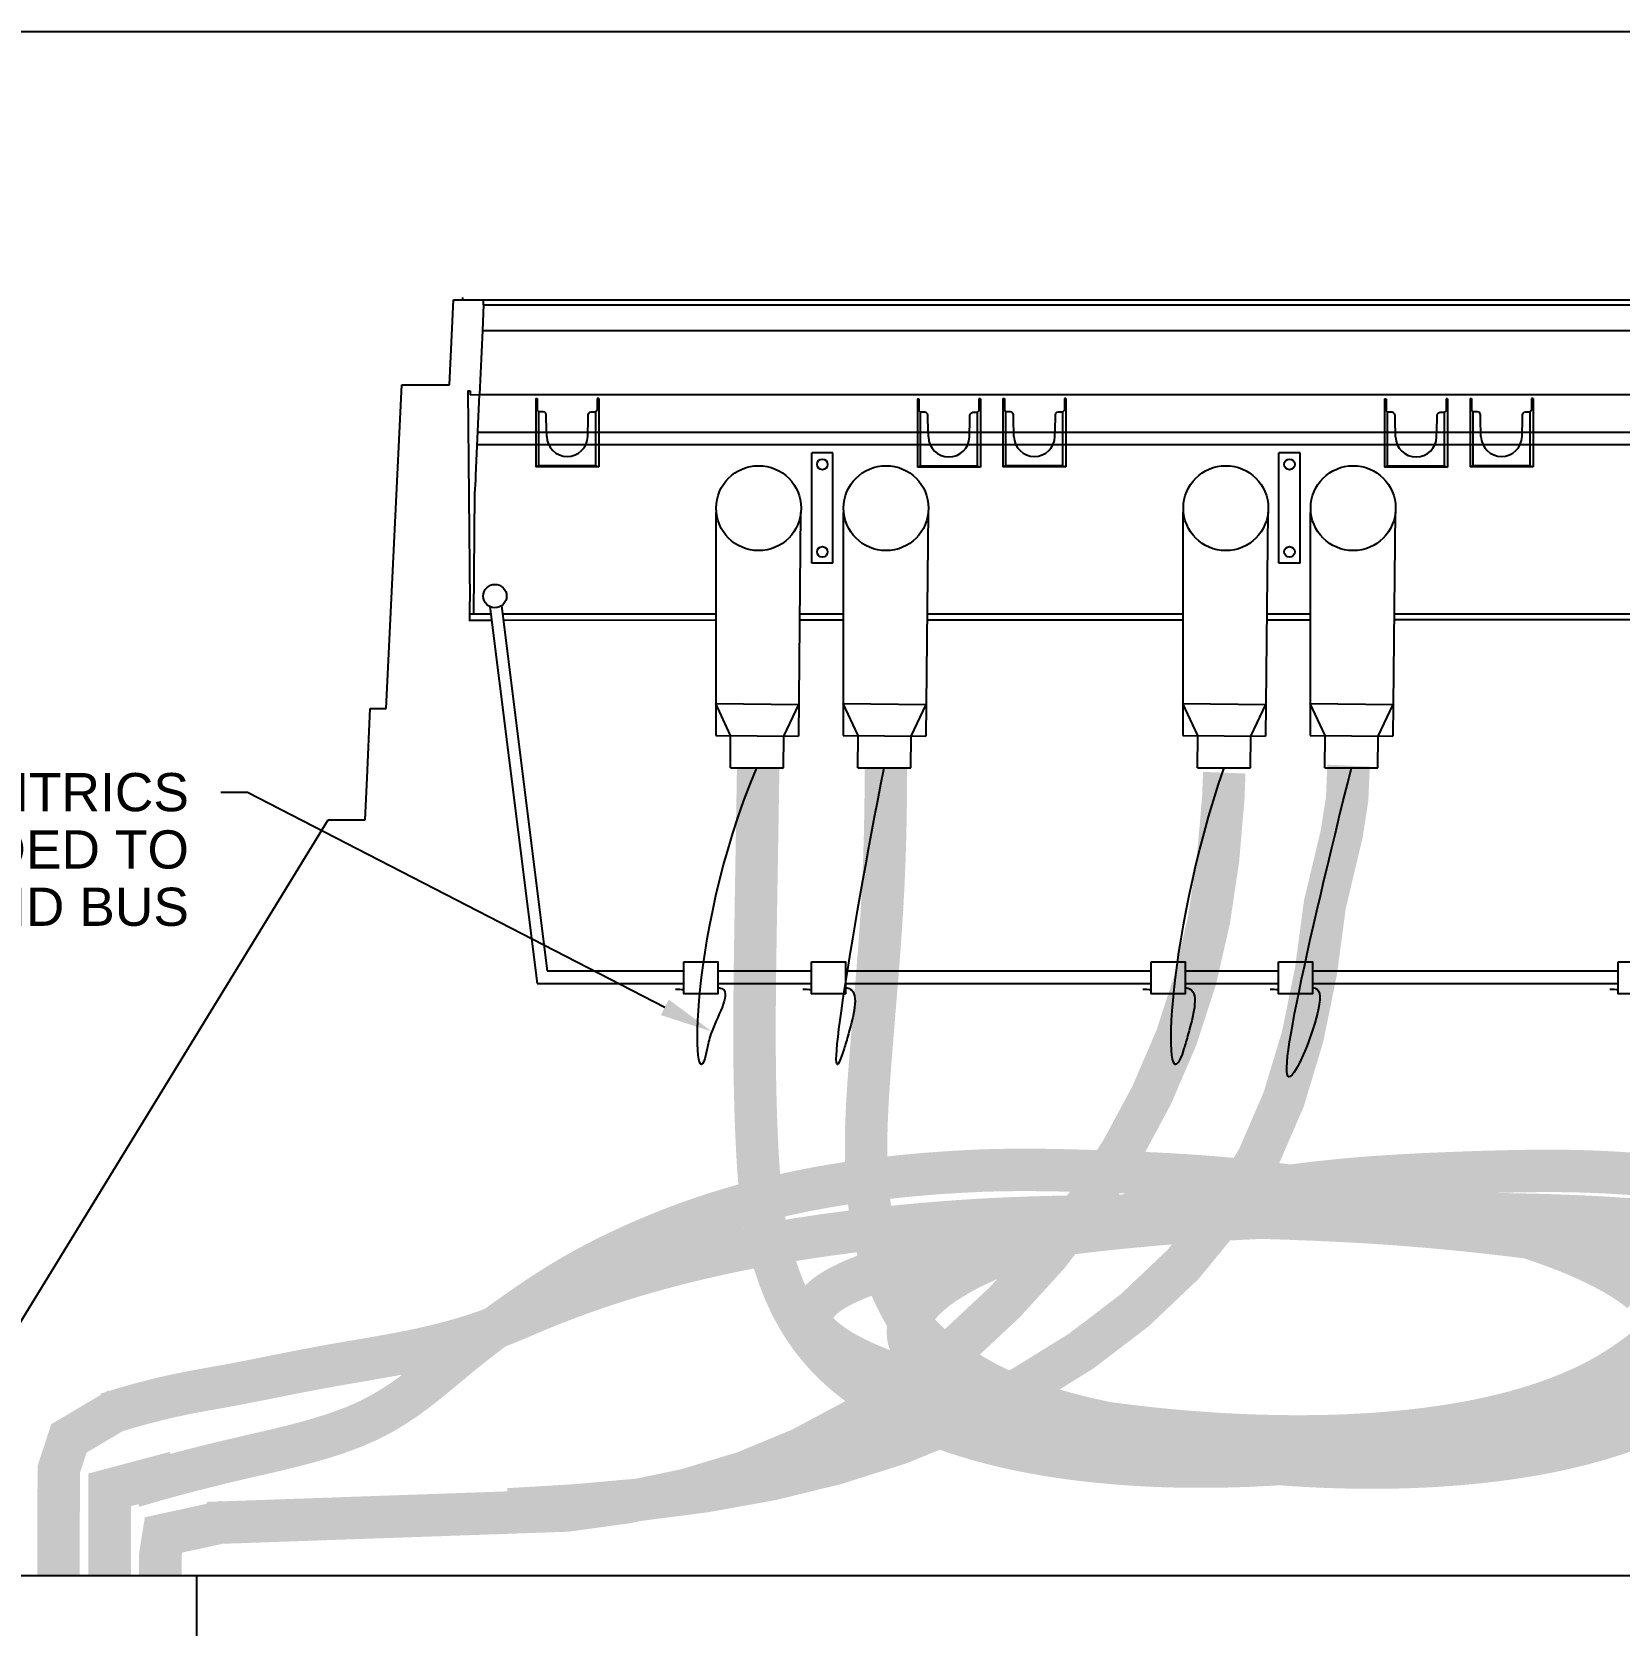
# Model space of a CAD drawing. Header units: feet. Extents: x -689 to 11593, y -511 to 1546.
# Drawn here: x 703.7 to 778.5, y 1471.3 to 1546.4 of the extents above; entities that cross this region are included whole.
import ezdxf
from ezdxf import colors
from ezdxf.entities.mleader import LeaderData, LeaderLine
from ezdxf.math import Vec2, Vec3

# ---------------------------------------------------------------- set-up
doc = ezdxf.new("R2010")
doc.units = ezdxf.units.FT
doc.header["$MEASUREMENT"] = 0
for name, color, linetype in [('CABLE', 2, 'Continuous'), ('EQUIPMENT', 6, 'Continuous'), ('TEXT', 1, 'Continuous')]:
    doc.layers.add(name, color=color, linetype=linetype)
doc.layers.add('G-NPLT', color=67, linetype='Continuous', plot=False)
doc.styles.add('NEI-A', font='arial.ttf')

msp = doc.modelspace()

# ---------------------------------------------------------------- linework, layer by layer
at = {"layer": 'CABLE', "const_width": 2}
for points in [[(765.71788, 1511.81359), (765.65087, 1510.24557), (765.38853, 1508.56925), (764.60122, 1505.26812), (764.17945, 1502.11015), (763.55177, 1499.03586), (762.66157, 1496.08251), (761.45224, 1493.28735), (759.86941, 1490.68703), (757.913, 1488.30368), (755.63914, 1486.14444), (753.10654, 1484.21572), (750.37392, 1482.52395), (747.49999, 1481.07556), (744.54332, 1479.87687), (741.54513, 1478.92225), (738.51383, 1478.18339), (735.45414, 1477.62948), (732.37079, 1477.22969), (729.26852, 1476.9532), (726.15206, 1476.76917)], [(759.864, 1511.47943), (759.81665, 1510.26876), (759.56923, 1507.40213), (759.14602, 1504.56258), (758.50577, 1501.7577), (757.609, 1498.99553), (756.44755, 1496.29242), (755.04011, 1493.67179), (753.40626, 1491.15732), (751.56555, 1488.77268), (749.53756, 1486.54152), (747.34184, 1484.48752), (744.99797, 1482.63434), (742.52551, 1481.00566), (739.94402, 1479.62513), (737.27307, 1478.51643), (734.53068, 1477.68893), (731.72966, 1477.10413), (728.88173, 1476.71348), (711.9627, 1476.12116)], [(737.90894, 1511.69936), (737.88761, 1510.37142), (737.86753, 1509.14047), (737.8487, 1507.99791), (737.83113, 1506.93512), (737.8148, 1505.94351), (737.79974, 1505.01446), (737.78592, 1504.13937), (737.77336, 1503.30963), (737.76212, 1502.51727), (737.75245, 1501.75685), (737.74469, 1501.02359), (737.73918, 1500.31268), (737.73623, 1499.61934), (737.73618, 1498.93876), (737.73935, 1498.26616), (737.74608, 1497.59673), (737.75661, 1496.92745), (737.77093, 1496.26226), (737.78893, 1495.60692), (737.81052, 1494.96713), (737.8356, 1494.34862), (737.86407, 1493.75712), (737.89583, 1493.19835), (737.93079, 1492.67803), (737.9689, 1492.20009), (738.01033, 1491.76116), (738.05533, 1491.35607), (738.10413, 1490.97967), (738.15694, 1490.62679), (738.21402, 1490.29225), (738.27558, 1489.97089), (738.34187, 1489.65756), (738.4131, 1489.34795), (738.48947, 1489.04134), (738.57114, 1488.73787), (738.65829, 1488.43769), (738.75111, 1488.14094), (738.84976, 1487.84777), (738.95442, 1487.55833), (739.06528, 1487.27275), (739.1825, 1486.99119), (739.30625, 1486.71379), (739.43668, 1486.44067), (739.57395, 1486.17197), (739.71823, 1485.90784), (739.86967, 1485.6484), (740.02843, 1485.39379), (740.19467, 1485.14414), (740.36851, 1484.89958), (740.54997, 1484.66015), (740.739, 1484.42587), (740.93558, 1484.19676), (741.13967, 1483.97286), (741.35125, 1483.75418), (741.57029, 1483.54075), (741.79675, 1483.3326), (742.03058, 1483.12973), (742.27167, 1482.93213), (742.51985, 1482.73974), (742.775, 1482.55253), (743.03696, 1482.37044), (743.30559, 1482.19344), (743.58074, 1482.02149), (743.86226, 1481.85455), (744.15002, 1481.69256), (744.44386, 1481.5355), (744.74364, 1481.3833), (745.0492, 1481.23594), (745.36042, 1481.09337), (745.67712, 1480.95554), (745.99918, 1480.82242), (746.32644, 1480.69395), (746.65876, 1480.5701), (746.99598, 1480.45082), (747.33797, 1480.33606), (747.68457, 1480.2258), (748.03564, 1480.11997), (748.39103, 1480.01854), (748.75059, 1479.92147), (749.11418, 1479.82871), (749.48165, 1479.74021), (749.85285, 1479.65595), (750.22764, 1479.57586), (750.60587, 1479.49991), (750.98738, 1479.42806), (751.37205, 1479.36026), (751.75971, 1479.29647), (752.15022, 1479.23664), (752.54343, 1479.18073), (752.93921, 1479.12871), (753.33739, 1479.08051), (753.73783, 1479.03611), (754.14039, 1478.99546), (754.54492, 1478.95852), (754.95128, 1478.92523), (755.3593, 1478.89557), (755.76886, 1478.86948), (756.17979, 1478.84692), (756.59196, 1478.82785), (757.00522, 1478.81222), (757.41942, 1478.8), (757.83441, 1478.79114), (758.25004, 1478.78559), (758.66618, 1478.78331), (759.08267, 1478.78426), (759.49936, 1478.7884), (759.91611, 1478.79568), (760.33277, 1478.80606), (760.7492, 1478.81949), (761.16525, 1478.83594), (761.58076, 1478.85536), (761.9956, 1478.8777), (762.40961, 1478.90292), (762.82265, 1478.93098), (763.23458, 1478.96184), (763.64524, 1478.99545), (764.05449, 1479.03177), (764.46218, 1479.07075), (764.86817, 1479.11236), (765.2723, 1479.15654), (765.67443, 1479.20326), (766.07442, 1479.25247), (766.47212, 1479.30414), (766.86737, 1479.3582), (767.26003, 1479.41463), (767.64997, 1479.47338), (768.03702, 1479.53441), (768.42104, 1479.59767), (768.80188, 1479.66311), (769.17941, 1479.73071), (769.55346, 1479.8004), (769.9239, 1479.87215), (770.29058, 1479.94592), (770.65334, 1480.02167), (771.01205, 1480.09934), (771.36655, 1480.1789), (771.7167, 1480.2603), (772.06236, 1480.34349), (772.40337, 1480.42845), (772.73959, 1480.51512), (773.07086, 1480.60345), (773.39706, 1480.69342), (773.71801, 1480.78496), (774.03359, 1480.87805), (774.34364, 1480.97263), (774.64802, 1481.06866), (774.94658, 1481.16611), (775.23917, 1481.26492), (775.52564, 1481.36505), (775.80585, 1481.46646), (776.07966, 1481.56911), (776.34691, 1481.67295), (776.60745, 1481.77794), (776.86114, 1481.88403), (777.10784, 1481.99119), (777.3474, 1482.09937), (777.57966, 1482.20852), (777.80449, 1482.31861), (778.02173, 1482.42959), (778.23124, 1482.54141), (778.43287, 1482.65404), (778.62647, 1482.76742), (778.8119, 1482.88153), (778.98902, 1482.9963), (779.15766, 1483.11171), (779.3177, 1483.2277), (779.46897, 1483.34423)], [(743.92512, 1511.70272), (743.91621, 1510.11468), (743.89088, 1508.67099), (743.85172, 1507.35674), (743.80133, 1506.15698), (743.74229, 1505.05681), (743.6772, 1504.0413), (743.60865, 1503.09551), (743.53923, 1502.20453), (743.47121, 1501.35603), (743.40554, 1500.54813), (743.34284, 1499.78152), (743.28375, 1499.05694), (743.22889, 1498.37507), (743.17888, 1497.73665), (743.13435, 1497.14237), (743.09594, 1496.59295), (743.06409, 1496.08807), (743.03862, 1495.62335), (743.01916, 1495.19336), (743.00536, 1494.79267), (742.99686, 1494.41588), (742.9933, 1494.05755), (742.99432, 1493.71228), (742.99956, 1493.37464), (743.00874, 1493.04013), (743.02197, 1492.70795), (743.03943, 1492.37825), (743.0613, 1492.05114), (743.08777, 1491.72676), (743.11901, 1491.40523), (743.15522, 1491.08668), (743.19657, 1490.77124), (743.24325, 1490.45905), (743.29544, 1490.15022), (743.35333, 1489.84489), (743.41709, 1489.54318), (743.48692, 1489.24523), (743.563, 1488.95116), (743.64551, 1488.66111), (743.73463, 1488.37519), (743.83028, 1488.09382), (743.93132, 1487.81851), (744.03634, 1487.55106), (744.14393, 1487.29324), (744.25269, 1487.04685), (744.36119, 1486.81369), (744.46805, 1486.59554), (744.57184, 1486.39419), (744.67152, 1486.21077), (744.76757, 1486.0438), (744.8608, 1485.89113), (744.95204, 1485.7506), (745.04212, 1485.62007), (745.13187, 1485.49739), (745.22212, 1485.38041), (745.3137, 1485.26698), (745.40763, 1485.1551), (745.50576, 1485.04327), (745.61016, 1484.93018), (745.72285, 1484.81448), (745.84591, 1484.69484), (745.98138, 1484.56992), (746.13131, 1484.43839), (746.29775, 1484.2989), (746.48216, 1484.15065), (746.68368, 1483.9949), (746.90083, 1483.83346), (747.13215, 1483.66811), (747.37618, 1483.50066), (747.63145, 1483.3329), (747.8965, 1483.16662), (748.16986, 1483.00363), (748.4503, 1482.8454), (748.73742, 1482.69219), (749.03108, 1482.54397), (749.33112, 1482.40067), (749.63738, 1482.26224), (749.94971, 1482.12865), (750.26795, 1481.99983), (750.59194, 1481.87573), (750.92152, 1481.75631), (751.25655, 1481.64152), (751.59685, 1481.53131), (751.94228, 1481.42562), (752.29268, 1481.32442), (752.64788, 1481.22763), (753.00774, 1481.13523), (753.3721, 1481.04715), (753.74079, 1480.96336), (754.11367, 1480.88378), (754.49058, 1480.80839), (754.87136, 1480.73713), (755.25584, 1480.66994), (755.64389, 1480.60679), (756.03533, 1480.54761), (756.43001, 1480.49236), (756.82778, 1480.44099), (757.22847, 1480.39344), (757.63194, 1480.34968), (758.03802, 1480.30965), (758.44656, 1480.27329), (758.8574, 1480.24057), (759.27038, 1480.21142), (759.68534, 1480.18581), (760.10214, 1480.16367), (760.52061, 1480.14496), (760.9406, 1480.12964), (761.36194, 1480.11764), (761.78449, 1480.10893), (762.20808, 1480.10344), (762.63256, 1480.10114), (763.05778, 1480.10197), (763.48356, 1480.10587), (763.90977, 1480.11281), (764.33623, 1480.12273), (764.7628, 1480.13558), (765.18931, 1480.15131), (765.61562, 1480.16988), (766.04156, 1480.19122), (766.46697, 1480.2153), (766.89171, 1480.24206), (767.3156, 1480.27145), (767.7385, 1480.30342), (768.16026, 1480.33793), (768.5807, 1480.37492), (768.99967, 1480.41434), (769.41703, 1480.45614), (769.83261, 1480.50028), (770.24625, 1480.54669), (770.65779, 1480.59535), (771.06709, 1480.64618), (771.47398, 1480.69915), (771.87831, 1480.7542), (772.27992, 1480.81129), (772.67865, 1480.87035), (773.07435, 1480.93136), (773.46686, 1480.99424), (773.85601, 1481.05896), (774.24167, 1481.12547), (774.62366, 1481.19371), (775.00183, 1481.26363), (775.37603, 1481.33519), (775.7461, 1481.40833), (776.11187, 1481.48301), (776.4732, 1481.55917), (776.82993, 1481.63676), (777.1819, 1481.71575), (777.52895, 1481.79606), (777.87092, 1481.87767), (778.20767, 1481.96051), (778.53903, 1482.04453), (778.86485, 1482.12969), (779.18496, 1482.21594), (779.49921, 1482.30322)], [(779.48109, 1487.02444), (779.33783, 1487.14015), (779.18665, 1487.2554), (779.02765, 1487.37016), (778.86094, 1487.4844), (778.68663, 1487.5981), (778.50483, 1487.71123), (778.31565, 1487.82378), (778.11918, 1487.93571), (777.91555, 1488.047), (777.70486, 1488.15763), (777.48721, 1488.26757), (777.26272, 1488.3768), (777.03149, 1488.48529), (776.79362, 1488.59302), (776.54924, 1488.69997), (776.29844, 1488.8061), (776.04133, 1488.9114), (775.77802, 1489.01584), (775.50862, 1489.1194), (775.23323, 1489.22204), (774.95197, 1489.32376), (774.66494, 1489.42451), (774.37225, 1489.52428), (774.074, 1489.62305), (773.77031, 1489.72079), (773.46128, 1489.81746), (773.14702, 1489.91306), (772.82764, 1490.00756), (772.50324, 1490.10092), (772.17394, 1490.19313), (771.83983, 1490.28416), (771.50104, 1490.37399), (771.15766, 1490.4626), (770.8098, 1490.54994), (770.45758, 1490.63602), (770.1011, 1490.72079), (769.74046, 1490.80423), (769.37578, 1490.88633), (769.00716, 1490.96705), (768.63471, 1491.04637), (768.25853, 1491.12427), (767.87875, 1491.20072), (767.49546, 1491.27569), (767.10876, 1491.34917), (766.71878, 1491.42113), (766.32561, 1491.49154), (765.92937, 1491.56038), (765.53016, 1491.62762), (765.12809, 1491.69324), (764.72327, 1491.75722), (764.3158, 1491.81953), (763.9058, 1491.88015), (763.49336, 1491.93904), (763.07861, 1491.9962), (762.66164, 1492.05158), (762.24256, 1492.10518), (761.82149, 1492.15696), (761.39853, 1492.2069), (760.97264, 1492.25499), (760.53822, 1492.3013), (760.08851, 1492.34591), (759.61678, 1492.38891), (759.11626, 1492.43039), (758.58022, 1492.47042), (758.0019, 1492.5091), (757.37455, 1492.5465), (756.69487, 1492.58261), (755.97333, 1492.61698), (755.22386, 1492.64906), (754.46038, 1492.67831), (753.69681, 1492.70417), (752.94707, 1492.72609), (752.22509, 1492.74353), (751.54479, 1492.75593), (750.91664, 1492.76289), (750.33735, 1492.76464), (749.80018, 1492.76154), (749.29837, 1492.75395), (748.82521, 1492.74224), (748.37393, 1492.72678), (747.93779, 1492.70793), (747.51007, 1492.68607), (747.08515, 1492.6615), (746.662, 1492.63424), (746.24074, 1492.60429), (745.82146, 1492.57162), (745.40428, 1492.53619), (744.98929, 1492.49799), (744.57662, 1492.457), (744.16637, 1492.41318), (743.75865, 1492.36652), (743.35354, 1492.31699), (742.95114, 1492.26457), (742.55154, 1492.20926), (742.15484, 1492.15102), (741.76112, 1492.08985), (741.37049, 1492.02571), (740.98302, 1491.9586), (740.5988, 1491.8885), (740.21784, 1491.81543), (739.84015, 1491.73939), (739.46571, 1491.6604), (739.09454, 1491.5785), (738.72663, 1491.49368), (738.36198, 1491.40596), (738.00059, 1491.31537), (737.64245, 1491.22193), (737.28754, 1491.12565), (736.93582, 1491.02657), (736.58726, 1490.92473), (736.24182, 1490.82014), (735.89947, 1490.71284), (735.56018, 1490.60286), (735.22391, 1490.49024), (734.89063, 1490.37499), (734.5603, 1490.25715), (734.23289, 1490.13675), (733.90837, 1490.01382), (733.5867, 1489.88838), (733.26785, 1489.76048), (732.95178, 1489.63013), (732.63846, 1489.49737), (732.32785, 1489.36223), (732.01993, 1489.22474), (731.71465, 1489.08492), (731.41199, 1488.94282), (731.11191, 1488.79845), (730.81437, 1488.65185), (730.51935, 1488.50304), (730.2268, 1488.35206), (729.93605, 1488.19845), (729.64381, 1488.03977), (729.34617, 1487.87309), (729.0392, 1487.69549), (728.71897, 1487.50404), (728.38157, 1487.29582), (728.02306, 1487.0679), (727.63952, 1486.81735), (727.22838, 1486.54206), (726.79245, 1486.24314), (726.3359, 1485.92251), (725.8629, 1485.58208), (725.3776, 1485.22379), (724.88419, 1484.84955), (724.38682, 1484.46128), (723.88965, 1484.0609), (723.39518, 1483.65094), (722.89913, 1483.23628), (722.39555, 1482.82245), (721.87848, 1482.41494), (721.34197, 1482.01925), (720.78008, 1481.64088), (720.18683, 1481.28534), (719.55629, 1480.95814), (718.88509, 1480.66323), (718.18027, 1480.39846), (717.45147, 1480.16014), (716.7083, 1479.94457), (715.96042, 1479.74806), (715.21744, 1479.56692), (714.489, 1479.39746), (713.78473, 1479.23598), (713.11095, 1479.07891), (712.46072, 1478.92318), (711.82376, 1478.76584), (711.18983, 1478.60395), (710.54865, 1478.43455), (709.88996, 1478.25469), (709.20351, 1478.06143), (708.47902, 1477.85181)], [(779.57256, 1480.77606), (779.2453, 1480.64759), (778.91298, 1480.52374), (778.57576, 1480.40446), (778.23377, 1480.28971), (777.88717, 1480.17944), (777.5361, 1480.07361), (777.18071, 1479.97219), (776.82115, 1479.87511), (776.45756, 1479.78235), (776.09009, 1479.69386), (775.71889, 1479.60959), (775.3441, 1479.5295), (774.96587, 1479.45356), (774.58436, 1479.3817), (774.19969, 1479.3139), (773.81203, 1479.25011), (773.42152, 1479.19028), (773.02831, 1479.13438), (772.63253, 1479.08235), (772.23435, 1479.03416), (771.83391, 1478.98976), (771.43135, 1478.94911), (771.02682, 1478.91216), (770.62046, 1478.87888), (770.21244, 1478.84921), (769.80288, 1478.82312), (769.39195, 1478.80056), (768.97978, 1478.78149), (768.56652, 1478.76587), (768.15232, 1478.75364), (767.73733, 1478.74478), (767.3217, 1478.73923), (766.90556, 1478.73696), (766.48907, 1478.73791), (766.07238, 1478.74205), (765.65563, 1478.74933), (765.23897, 1478.7597), (764.82254, 1478.77314), (764.40649, 1478.78958), (763.99098, 1478.809), (763.57614, 1478.83134), (763.16213, 1478.85656), (762.74908, 1478.88462), (762.33716, 1478.91548), (761.9265, 1478.94909), (761.51725, 1478.98541), (761.10956, 1479.02439), (760.70357, 1479.066), (760.29944, 1479.11018), (759.89731, 1479.15691), (759.49732, 1479.20612), (759.09962, 1479.25778), (758.70437, 1479.31185), (758.31171, 1479.36828), (757.92177, 1479.42703), (757.53472, 1479.48805), (757.1507, 1479.55131), (756.76986, 1479.61676), (756.39233, 1479.68435), (756.01828, 1479.75404), (755.64784, 1479.8258), (755.28116, 1479.89957), (754.9184, 1479.97531), (754.55969, 1480.05298), (754.20519, 1480.13254), (753.85503, 1480.21394), (753.50938, 1480.29714), (753.16837, 1480.38209), (752.83215, 1480.46876), (752.50088, 1480.5571), (752.17468, 1480.64706), (751.85373, 1480.73861), (751.53815, 1480.83169), (751.22809, 1480.92627), (750.92372, 1481.02231), (750.62516, 1481.11975), (750.33257, 1481.21856), (750.0461, 1481.31869), (749.76588, 1481.4201), (749.49208, 1481.52275), (749.22483, 1481.62659), (748.96429, 1481.73158), (748.71059, 1481.83768), (748.4639, 1481.94484), (748.22434, 1482.05301), (747.99208, 1482.16217), (747.76725, 1482.27226), (747.55001, 1482.38323), (747.3405, 1482.49506), (747.13887, 1482.60768), (746.94527, 1482.72107), (746.75984, 1482.83517), (746.58272, 1482.94994), (746.41408, 1483.06535), (746.25404, 1483.18134), (746.10277, 1483.29787), (745.96041, 1483.41491), (745.82709, 1483.5324), (745.70295, 1483.65031), (745.58808, 1483.76859), (745.48262, 1483.8872), (745.38666, 1484.00611), (745.30033, 1484.12527), (745.22375, 1484.24464), (745.15701, 1484.36418), (745.10022, 1484.48385), (745.05335, 1484.60362), (745.01633, 1484.72346), (744.98913, 1484.84335), (744.97168, 1484.96325), (744.96393, 1485.08314), (744.96582, 1485.20299), (744.97731, 1485.32276), (744.99833, 1485.44244), (745.02878, 1485.562), (745.06856, 1485.6814), (745.11755, 1485.80064), (745.17565, 1485.91967), (745.24275, 1486.03849), (745.31874, 1486.15706), (745.40352, 1486.27535), (745.49698, 1486.39336), (745.599, 1486.51104), (745.70949, 1486.62838), (745.82833, 1486.74535), (745.95542, 1486.86192), (746.09065, 1486.97808), (746.23391, 1487.0938), (746.38509, 1487.20905), (746.54409, 1487.3238), (746.7108, 1487.43804), (746.88511, 1487.55174), (747.06691, 1487.66488), (747.25609, 1487.77742), (747.45256, 1487.88936), (747.65619, 1488.00065), (747.86688, 1488.11128), (748.08453, 1488.22122), (748.30902, 1488.33045), (748.54025, 1488.43894), (748.77812, 1488.54667), (749.0225, 1488.65361), (749.2733, 1488.75975), (749.53041, 1488.86505), (749.79372, 1488.96948), (750.06312, 1489.07304), (750.33851, 1489.17569), (750.61977, 1489.2774), (750.9068, 1489.37815), (751.19949, 1489.47793), (751.49774, 1489.57669), (751.80143, 1489.67443), (752.11046, 1489.77111), (752.42472, 1489.86671), (752.7441, 1489.9612), (753.0685, 1490.05457), (753.3978, 1490.14678), (753.73191, 1490.23781), (754.0707, 1490.32764), (754.41408, 1490.41624), (754.76194, 1490.50359), (755.11416, 1490.58966), (755.47064, 1490.67443), (755.83128, 1490.75788), (756.19596, 1490.83997), (756.56458, 1490.92069), (756.93703, 1491.00001), (757.3132, 1491.07791), (757.69299, 1491.15436), (758.07628, 1491.22934), (758.46298, 1491.30282), (758.85296, 1491.37477), (759.24613, 1491.44518), (759.64237, 1491.51402), (760.04158, 1491.58126), (760.44365, 1491.64689), (760.84847, 1491.71087), (761.25594, 1491.77318), (761.66594, 1491.83379), (762.07838, 1491.89269), (762.49313, 1491.94984), (762.9101, 1492.00523), (763.32917, 1492.05882), (763.75025, 1492.1106), (764.17321, 1492.16054), (764.5991, 1492.20863), (765.03352, 1492.25494), (765.48323, 1492.29955), (765.95496, 1492.34256), (766.45548, 1492.38403), (766.99152, 1492.42407), (767.56984, 1492.46274), (768.19719, 1492.50014), (768.87687, 1492.53625), (769.59841, 1492.57062), (770.34788, 1492.60271), (771.11136, 1492.63195), (771.87493, 1492.65781), (772.62467, 1492.67974), (773.34665, 1492.69717), (774.02695, 1492.70957), (774.6551, 1492.71654), (775.23439, 1492.71828), (775.77156, 1492.71518), (776.27337, 1492.70759), (776.74653, 1492.69588), (777.19781, 1492.68042), (777.63395, 1492.66158), (778.06167, 1492.63972), (778.48659, 1492.61514), (778.90974, 1492.58789), (779.331, 1492.55794), (779.75028, 1492.52526)], [(779.63279, 1488.65915), (779.33186, 1488.72361), (779.02506, 1488.78717), (778.7125, 1488.84982), (778.39428, 1488.91155), (778.07052, 1488.97235), (777.74133, 1489.03222), (777.40682, 1489.09114), (777.06711, 1489.1491), (776.7223, 1489.2061), (776.37252, 1489.26213), (776.01786, 1489.31718), (775.65845, 1489.37124), (775.29439, 1489.42431), (774.92579, 1489.47636), (774.55278, 1489.5274), (774.17545, 1489.57742), (773.79393, 1489.62641), (773.40832, 1489.67436), (773.01874, 1489.72125), (772.6253, 1489.76709), (772.2281, 1489.81186), (771.82727, 1489.85556), (771.42291, 1489.89817), (771.01514, 1489.93969), (770.60407, 1489.98011), (770.1898, 1490.01942), (769.77246, 1490.05761), (769.35215, 1490.09468), (768.92899, 1490.13061), (768.50189, 1490.16542), (768.06501, 1490.19925), (767.6113, 1490.23225), (767.13373, 1490.26459), (766.62523, 1490.29643), (766.07879, 1490.32793), (765.48734, 1490.35924), (764.84385, 1490.39053), (764.14368, 1490.42182), (763.39179, 1490.45255), (762.59553, 1490.48203), (761.76225, 1490.50958), (760.89933, 1490.53449), (760.01411, 1490.55607), (759.11396, 1490.57363), (758.20623, 1490.58648), (757.29828, 1490.59412), (756.39753, 1490.59684), (755.51136, 1490.59514), (754.6472, 1490.5895), (753.81244, 1490.58041), (753.01449, 1490.56836), (752.26075, 1490.55384), (751.55864, 1490.53735), (750.91315, 1490.51928), (750.31962, 1490.49971), (749.77101, 1490.47864), (749.26025, 1490.45605), (748.78028, 1490.43194), (748.32405, 1490.4063), (747.8845, 1490.37912), (747.45456, 1490.35039), (747.02836, 1490.3201), (746.60474, 1490.28826), (746.18374, 1490.25485), (745.76536, 1490.21986), (745.34963, 1490.18331), (744.93659, 1490.14517), (744.52624, 1490.10544), (744.11863, 1490.06412), (743.71375, 1490.02121), (743.31161, 1489.97669), (742.91218, 1489.93058), (742.51546, 1489.88285), (742.12141, 1489.83352), (741.73004, 1489.78257), (741.34131, 1489.73001), (740.95522, 1489.67582), (740.57175, 1489.62001), (740.19087, 1489.56257), (739.81258, 1489.5035), (739.43686, 1489.4428), (739.06369, 1489.38046), (738.69305, 1489.31647), (738.32492, 1489.25084), (737.9593, 1489.18357), (737.59616, 1489.11464), (737.23548, 1489.04406), (736.87725, 1488.97181), (736.52146, 1488.89791), (736.16808, 1488.82234), (735.8171, 1488.7451), (735.4685, 1488.66619), (735.12226, 1488.5856), (734.77837, 1488.50333), (734.43682, 1488.41939), (734.09757, 1488.33375), (733.76063, 1488.24642), (733.42596, 1488.15741), (733.09356, 1488.06669), (732.7634, 1487.97427), (732.43548, 1487.88016), (732.10977, 1487.78433), (731.78625, 1487.68679), (731.46491, 1487.58754), (731.14574, 1487.48658), (730.82871, 1487.38389), (730.51381, 1487.27948), (730.20102, 1487.17334), (729.89033, 1487.06547), (729.58171, 1486.95586), (729.27516, 1486.84452), (728.97065, 1486.73143), (728.66817, 1486.6166), (728.36769, 1486.50002), (728.06922, 1486.38169), (727.77272, 1486.26161), (727.47818, 1486.13977), (727.18521, 1486.01623), (726.89192, 1485.89138), (726.59605, 1485.76564), (726.29534, 1485.63945), (725.98753, 1485.51325), (725.67036, 1485.38749), (725.34157, 1485.26259), (724.99889, 1485.139), (724.64036, 1485.01712), (724.26521, 1484.89721), (723.87297, 1484.77952), (723.46315, 1484.66427), (723.03529, 1484.55169), (722.58891, 1484.44202), (722.12353, 1484.33548), (721.63867, 1484.23232), (721.13442, 1484.13255), (720.61298, 1484.03539), (720.07712, 1483.93985), (719.52961, 1483.84493), (718.97322, 1483.74963), (718.41071, 1483.65297), (717.84484, 1483.55394), (717.27839, 1483.45156), (716.71362, 1483.3452), (716.1509, 1483.23571), (715.59008, 1483.12432), (715.03103, 1483.01225), (714.47361, 1482.90072), (713.91769, 1482.79096), (713.36313, 1482.6842), (712.80979, 1482.58164), (712.25523, 1482.48298), (711.68775, 1482.38174), (711.09333, 1482.2699), (710.45798, 1482.13943), (709.76767, 1481.98232), (709.0084, 1481.79056), (708.16617, 1481.55611), (707.22695, 1481.27096)], [(779.58378, 1484.25488), (779.38226, 1484.09914), (779.16511, 1483.93769), (778.93379, 1483.77235), (778.68976, 1483.6049), (778.43449, 1483.43714), (778.16944, 1483.27086), (777.89608, 1483.10786), (777.61565, 1482.94963), (777.32853, 1482.79643), (777.03486, 1482.64821), (776.73482, 1482.50491), (776.42856, 1482.36648), (776.11623, 1482.23288), (775.79799, 1482.10406), (775.474, 1481.97997), (775.14442, 1481.86055), (774.8094, 1481.74576), (774.46909, 1481.63555), (774.12367, 1481.52986), (773.77327, 1481.42865), (773.41806, 1481.33187), (773.0582, 1481.23947), (772.69385, 1481.15139), (772.32515, 1481.06759), (771.95227, 1480.98802), (771.57536, 1480.91263), (771.19459, 1480.84137), (770.8101, 1480.77418), (770.42206, 1480.71102), (770.03062, 1480.65184), (769.63594, 1480.59659), (769.23817, 1480.54522), (768.83747, 1480.49768), (768.43401, 1480.45392), (768.02793, 1480.41388), (767.61939, 1480.37753), (767.20855, 1480.3448), (766.79557, 1480.31566), (766.3806, 1480.29004), (765.9638, 1480.26791), (765.54533, 1480.2492), (765.12535, 1480.23388), (764.704, 1480.22188), (764.28145, 1480.21316), (763.85786, 1480.20768), (763.43338, 1480.20538), (763.00817, 1480.2062), (762.58238, 1480.21011), (762.15618, 1480.21705), (761.72971, 1480.22697), (761.30315, 1480.23982), (760.87663, 1480.25555), (760.45033, 1480.27412), (760.02439, 1480.29546), (759.59897, 1480.31954), (759.17424, 1480.3463), (758.75034, 1480.37569), (758.32744, 1480.40766), (757.90569, 1480.44217), (757.48525, 1480.47915), (757.06627, 1480.51857), (756.64891, 1480.56038), (756.23334, 1480.60451), (755.8197, 1480.65093), (755.40815, 1480.69958), (754.99885, 1480.75042), (754.59196, 1480.80339), (754.18763, 1480.85844), (753.78602, 1480.91552), (753.38729, 1480.97459), (752.9916, 1481.03559), (752.59909, 1481.09848), (752.20993, 1481.1632), (751.82428, 1481.2297), (751.44229, 1481.29794), (751.06411, 1481.36787), (750.68991, 1481.43942), (750.31985, 1481.51257), (749.95407, 1481.58724), (749.59274, 1481.6634), (749.23602, 1481.741), (748.88405, 1481.81998), (748.537, 1481.9003), (748.19502, 1481.9819), (747.85827, 1482.06474), (747.52691, 1482.14877), (747.2011, 1482.23393), (746.88099, 1482.32017), (746.56673, 1482.40745), (746.25849, 1482.49572), (745.95642, 1482.58493), (745.66068, 1482.67502), (745.37143, 1482.76595), (745.08882, 1482.85766), (744.813, 1482.95011), (744.54415, 1483.04325), (744.28241, 1483.13702), (744.02793, 1483.23138), (743.78089, 1483.32628), (743.54143, 1483.42167), (743.30971, 1483.5175), (743.08588, 1483.61371), (742.87012, 1483.71026), (742.66256, 1483.80709), (742.46337, 1483.90417), (742.27271, 1484.00143), (742.09073, 1484.09884), (741.91759, 1484.19633), (741.75344, 1484.29386), (741.59845, 1484.39138), (741.45276, 1484.48883), (741.31654, 1484.58606), (741.18989, 1484.68241), (741.07293, 1484.77713), (740.96577, 1484.86944), (740.86852, 1484.95858), (740.78129, 1485.0438), (740.70419, 1485.12432), (740.63732, 1485.19938), (740.58063, 1485.26848), (740.53332, 1485.33211), (740.49443, 1485.39105), (740.46297, 1485.44604), (740.43798, 1485.49786), (740.41849, 1485.54725), (740.40353, 1485.59499), (740.39213, 1485.64182), (740.38358, 1485.6885), (740.37822, 1485.73573), (740.37664, 1485.78417), (740.37944, 1485.83452), (740.38723, 1485.88746), (740.40059, 1485.94366), (740.42012, 1486.0038), (740.44643, 1486.06857), (740.48005, 1486.13841), (740.52124, 1486.21282), (740.57021, 1486.29104), (740.62717, 1486.37233), (740.69231, 1486.45594), (740.76586, 1486.54113), (740.84801, 1486.62715), (740.93896, 1486.71325), (741.03888, 1486.79882), (741.14769, 1486.88372), (741.26529, 1486.96794), (741.39157, 1487.05148), (741.52641, 1487.13432), (741.66971, 1487.21645), (741.82135, 1487.29787), (741.98121, 1487.37857), (742.14919, 1487.45855), (742.32518, 1487.53778), (742.50906, 1487.61627), (742.70072, 1487.694), (742.90005, 1487.77096), (743.10693, 1487.84715), (743.32126, 1487.92256), (743.54293, 1487.99718), (743.77181, 1488.07101), (744.0078, 1488.14402), (744.25079, 1488.21622), (744.50066, 1488.28759), (744.75731, 1488.35813), (745.02062, 1488.42783), (745.29048, 1488.49668), (745.56677, 1488.56466), (745.84939, 1488.63178), (746.13822, 1488.69803), (746.43316, 1488.76338), (746.73408, 1488.82785), (747.04088, 1488.89141), (747.35345, 1488.95406), (747.67167, 1489.01579), (747.99543, 1489.07659), (748.32461, 1489.13645), (748.65912, 1489.19537), (748.99883, 1489.25334), (749.34364, 1489.31034), (749.69343, 1489.36637), (750.04808, 1489.42142), (750.4075, 1489.47548), (750.77156, 1489.52854), (751.14015, 1489.5806), (751.51317, 1489.63164), (751.89049, 1489.68166), (752.27201, 1489.73065), (752.65762, 1489.77859), (753.04721, 1489.82549), (753.44065, 1489.87133), (753.83784, 1489.9161), (754.23868, 1489.9598), (754.64303, 1490.00241), (755.0508, 1490.04393), (755.46188, 1490.08435), (755.87614, 1490.12366), (756.29348, 1490.16185), (756.71379, 1490.19892), (757.13695, 1490.23484), (757.56405, 1490.26966), (758.00093, 1490.30348), (758.45464, 1490.33649), (758.93222, 1490.36883), (759.44071, 1490.40067), (759.98716, 1490.43216), (760.5786, 1490.46348), (761.22209, 1490.49477), (761.92226, 1490.52605), (762.67416, 1490.55679), (763.47042, 1490.58627), (764.30369, 1490.61381), (765.16662, 1490.63872), (766.05183, 1490.66031), (766.95199, 1490.67787), (767.85972, 1490.69072), (768.76766, 1490.69836), (769.66842, 1490.70108), (770.55458, 1490.69938), (771.41875, 1490.69373), (772.25351, 1490.68465), (773.05146, 1490.6726), (773.80519, 1490.65808), (774.5073, 1490.64158), (775.1528, 1490.62352), (775.74632, 1490.60395), (776.29494, 1490.58287), (776.8057, 1490.56029), (777.28566, 1490.53618), (777.74189, 1490.51053), (778.18145, 1490.48335), (778.61139, 1490.45462), (779.03758, 1490.42434), (779.4612, 1490.39249), (779.88221, 1490.35908)], [(707.79626, 1481.50821), (705.44627, 1480.11361), (704.96865, 1478.66211), (704.94864, 1475.03399), (704.94973, 1473.65605)], [(710.4509, 1478.51152), (707.36439, 1477.68915), (707.36439, 1473.65605)], [(712.83344, 1476.20414), (709.89897, 1475.56405), (709.74693, 1474.61917), (709.74693, 1473.65605)]]:
    msp.add_lwpolyline(points, dxfattribs=at)
at = {"layer": 'EQUIPMENT'}
for p, q in [((723.99603, 1533.76314), (723.99576, 1533.86422)), ((723.366, 1529.74975), (723.55277, 1533.76314)), ((723.55277, 1533.76314), (796.27226, 1533.76314)), ((724.97606, 1533.52989), (724.9293, 1532.31633)), ((724.97606, 1533.52989), (724.97606, 1533.76314)), ((724.97606, 1533.52961), (794.84897, 1533.52961)), ((724.9293, 1532.31633), (724.78958, 1529.30622)), ((724.9295, 1532.32066), (794.89573, 1532.31633)), ((720.37914, 1514.51245), (721.12592, 1529.74947)), ((721.12592, 1529.74947), (723.366, 1529.74975)), ((724.22928, 1529.46946), (724.3228, 1519.55263)), ((724.22928, 1529.46946), (724.34604, 1529.46946)), ((724.34604, 1529.46946), (724.34604, 1529.28298)), ((724.34604, 1529.28298), (724.78958, 1529.30622)), ((724.60281, 1525.47932), (724.78958, 1529.30622)), ((724.78958, 1529.30622), (795.03545, 1529.30622)), ((727.43379, 1529.11959), (727.43352, 1525.89948)), ((727.43379, 1529.11959), (727.5038, 1529.11987)), ((727.5038, 1529.11987), (727.5038, 1528.55985)), ((727.5038, 1528.55985), (727.57352, 1528.48985)), ((730.32658, 1528.55985), (730.25686, 1528.48985)), ((730.32658, 1529.11987), (730.32658, 1528.55985)), ((730.39658, 1529.11959), (730.32658, 1529.11987)), ((730.39658, 1529.11959), (730.39658, 1525.89948)), ((745.41264, 1529.09635), (745.41237, 1525.87623)), ((745.41264, 1529.09635), (745.48265, 1529.09663)), ((745.48265, 1529.09663), (745.48265, 1528.53661)), ((745.48265, 1528.53661), (745.55237, 1528.46661)), ((748.30543, 1528.53661), (748.2357, 1528.46661)), ((748.30543, 1529.09663), (748.30543, 1528.53661)), ((748.37543, 1529.09635), (748.30543, 1529.09663)), ((748.37543, 1529.09635), (748.37543, 1525.87623)), ((749.43797, 1529.11959), (749.43769, 1525.89948)), ((749.43797, 1529.11959), (749.50797, 1529.11987)), ((749.50797, 1529.11987), (749.50797, 1528.55985)), ((749.50797, 1528.55985), (749.57769, 1528.48985)), ((752.33075, 1528.55985), (752.26103, 1528.48985)), ((752.33075, 1529.11987), (752.33075, 1528.55985)), ((752.40075, 1529.11959), (752.33075, 1529.11987)), ((752.40075, 1529.11959), (752.40075, 1525.89948)), ((767.41681, 1529.09635), (767.41654, 1525.87623)), ((767.41681, 1529.09635), (767.48682, 1529.09663)), ((767.48682, 1529.09663), (767.48682, 1528.53661)), ((767.48682, 1528.53661), (767.55654, 1528.46661)), ((770.3096, 1528.53661), (770.23988, 1528.46661)), ((770.3096, 1529.09663), (770.3096, 1528.53661)), ((770.3796, 1529.09635), (770.3096, 1529.09663)), ((770.3796, 1529.09635), (770.3796, 1525.87623)), ((771.44214, 1529.11959), (771.44187, 1525.89948)), ((771.44214, 1529.11959), (771.51214, 1529.11987)), ((771.51214, 1529.11987), (771.51214, 1528.55985)), ((771.51214, 1528.55985), (771.58186, 1528.48985)), ((774.33492, 1528.55985), (774.2652, 1528.48985)), ((774.33492, 1529.11987), (774.33492, 1528.55985)), ((774.40492, 1529.11959), (774.33492, 1529.11987)), ((774.40492, 1529.11959), (774.40492, 1525.89948)), ((727.78353, 1528.48985), (727.57352, 1528.48985)), ((727.5738, 1528.46633), (727.57352, 1528.48985)), ((727.57353, 1525.94624), (727.5738, 1528.46633)), ((727.85353, 1528.46661), (727.78353, 1528.48985)), ((727.90001, 1528.41985), (727.85353, 1528.46661)), ((727.92353, 1528.34984), (727.90001, 1528.41985)), ((727.92353, 1528.16336), (727.92353, 1528.34984)), ((727.94677, 1527.32333), (727.92353, 1528.16336)), ((729.8836, 1527.32333), (729.90684, 1528.16336)), ((729.90684, 1528.34984), (729.93036, 1528.41985)), ((729.90684, 1528.16336), (729.90684, 1528.34984)), ((729.93036, 1528.41985), (729.97685, 1528.46661)), ((729.97685, 1528.46661), (730.04685, 1528.48985)), ((730.04685, 1528.48985), (730.25686, 1528.48985)), ((730.25658, 1528.46633), (730.25686, 1528.48985)), ((730.25658, 1525.94624), (730.25658, 1528.46633)), ((745.76238, 1528.46661), (745.55237, 1528.46661)), ((745.55265, 1528.44309), (745.55237, 1528.46661)), ((745.55238, 1525.923), (745.55265, 1528.44309)), ((745.83238, 1528.44337), (745.76238, 1528.46661)), ((745.87886, 1528.39661), (745.83238, 1528.44337)), ((745.90238, 1528.3266), (745.87886, 1528.39661)), ((745.90238, 1528.14012), (745.90238, 1528.3266)), ((745.92562, 1527.30009), (745.90238, 1528.14012)), ((747.86245, 1527.30009), (747.88569, 1528.14012)), ((747.88569, 1528.3266), (747.90921, 1528.39661)), ((747.88569, 1528.14012), (747.88569, 1528.3266)), ((747.90921, 1528.39661), (747.95569, 1528.44337)), ((747.95569, 1528.44337), (748.0257, 1528.46661)), ((748.0257, 1528.46661), (748.2357, 1528.46661)), ((748.23542, 1528.44309), (748.2357, 1528.46661)), ((748.23542, 1525.923), (748.23542, 1528.44309)), ((749.7877, 1528.48985), (749.57769, 1528.48985)), ((749.57797, 1528.46633), (749.57769, 1528.48985)), ((749.5777, 1525.94624), (749.57797, 1528.46633)), ((749.8577, 1528.46661), (749.7877, 1528.48985)), ((749.90418, 1528.41985), (749.8577, 1528.46661)), ((749.9277, 1528.34984), (749.90418, 1528.41985)), ((749.9277, 1528.16336), (749.9277, 1528.34984)), ((749.95094, 1527.32333), (749.9277, 1528.16336)), ((751.88777, 1527.32333), (751.91101, 1528.16336)), ((751.91101, 1528.34984), (751.93454, 1528.41985)), ((751.91101, 1528.16336), (751.91101, 1528.34984)), ((751.93454, 1528.41985), (751.98102, 1528.46661)), ((751.98102, 1528.46661), (752.05102, 1528.48985)), ((752.05102, 1528.48985), (752.26103, 1528.48985)), ((752.26075, 1528.46633), (752.26103, 1528.48985)), ((752.26075, 1525.94624), (752.26075, 1528.46633)), ((767.76655, 1528.46661), (767.55654, 1528.46661)), ((767.55682, 1528.44309), (767.55654, 1528.46661)), ((767.55655, 1525.923), (767.55682, 1528.44309)), ((767.83655, 1528.44337), (767.76655, 1528.46661)), ((767.88303, 1528.39661), (767.83655, 1528.44337)), ((767.90655, 1528.3266), (767.88303, 1528.39661)), ((767.90655, 1528.14012), (767.90655, 1528.3266)), ((767.92979, 1527.30009), (767.90655, 1528.14012)), ((769.86662, 1527.30009), (769.88986, 1528.14012)), ((769.88986, 1528.3266), (769.91338, 1528.39661)), ((769.88986, 1528.14012), (769.88986, 1528.3266)), ((769.91338, 1528.39661), (769.95987, 1528.44337)), ((769.95987, 1528.44337), (770.02987, 1528.46661)), ((770.02987, 1528.46661), (770.23988, 1528.46661)), ((770.2396, 1528.44309), (770.23988, 1528.46661)), ((770.2396, 1525.923), (770.2396, 1528.44309)), ((771.79187, 1528.48985), (771.58186, 1528.48985)), ((771.58214, 1528.46633), (771.58186, 1528.48985)), ((771.58187, 1525.94624), (771.58214, 1528.46633)), ((771.86187, 1528.46661), (771.79187, 1528.48985)), ((771.90835, 1528.41985), (771.86187, 1528.46661)), ((771.93188, 1528.34984), (771.90835, 1528.41985)), ((771.93188, 1528.16336), (771.93188, 1528.34984)), ((771.95512, 1527.32333), (771.93188, 1528.16336)), ((773.89195, 1527.32333), (773.91519, 1528.16336)), ((773.91519, 1528.34984), (773.93871, 1528.41985)), ((773.91519, 1528.16336), (773.91519, 1528.34984)), ((773.93871, 1528.41985), (773.98519, 1528.46661)), ((773.98519, 1528.46661), (774.05519, 1528.48985)), ((774.05519, 1528.48985), (774.2652, 1528.48985)), ((774.26492, 1528.46633), (774.2652, 1528.48985)), ((774.26492, 1525.94624), (774.26492, 1528.46633)), ((741.43158, 1526.54615), (740.43158, 1526.54615)), ((740.43158, 1521.34615), (740.43158, 1526.54615)), ((741.43158, 1521.34615), (741.43158, 1526.54615)), ((763.43576, 1526.54615), (762.43576, 1526.54615)), ((762.43576, 1521.34615), (762.43576, 1526.54615)), ((763.43576, 1521.34615), (763.43576, 1526.54615)), ((727.57353, 1525.94624), (727.43352, 1525.89948)), ((730.39658, 1525.89948), (727.43352, 1525.89948)), ((730.25658, 1525.94624), (727.57353, 1525.94624)), ((730.25658, 1525.94624), (730.39658, 1525.89948)), ((745.55238, 1525.923), (745.41237, 1525.87623)), ((748.37543, 1525.87623), (745.41237, 1525.87623)), ((748.23542, 1525.923), (745.55238, 1525.923)), ((748.23542, 1525.923), (748.37543, 1525.87623)), ((749.5777, 1525.94624), (749.43769, 1525.89948)), ((752.40075, 1525.89948), (749.43769, 1525.89948)), ((752.26075, 1525.94624), (749.5777, 1525.94624)), ((752.26075, 1525.94624), (752.40075, 1525.89948)), ((767.55655, 1525.923), (767.41654, 1525.87623)), ((770.3796, 1525.87623), (767.41654, 1525.87623)), ((770.2396, 1525.923), (767.55655, 1525.923)), ((770.2396, 1525.923), (770.3796, 1525.87623)), ((771.58187, 1525.94624), (771.44187, 1525.89948)), ((774.40492, 1525.89948), (771.44187, 1525.89948)), ((774.26492, 1525.94624), (771.58187, 1525.94624)), ((774.26492, 1525.94624), (774.40492, 1525.89948)), ((724.55605, 1524.63957), (724.6045, 1525.26931)), ((724.6045, 1525.26931), (724.60281, 1525.47932)), ((724.50957, 1518.96937), (724.55605, 1524.63957)), ((735.90834, 1523.73615), (735.90834, 1513.23615)), ((739.90834, 1523.73615), (739.80198, 1513.19685)), ((741.90834, 1523.73615), (741.90834, 1513.23615)), ((745.90834, 1523.73615), (745.80198, 1513.19685)), ((757.91251, 1523.73615), (757.91251, 1513.23615)), ((761.91251, 1523.73615), (761.80615, 1513.19685)), ((763.91251, 1523.73615), (763.91251, 1513.23615)), ((767.91251, 1523.73615), (767.80615, 1513.19685)), ((741.43158, 1521.34615), (740.43158, 1521.34615)), ((763.43576, 1521.34615), (762.43576, 1521.34615)), ((724.32319, 1518.6582), (724.3228, 1519.55263)), ((724.2938, 1518.96937), (725.31687, 1518.96937)), ((725.27479, 1519.30445), (727.50522, 1501.54356)), ((725.81496, 1519.34342), (727.97396, 1502.15139)), ((725.86193, 1518.96937), (735.90834, 1518.96937)), ((739.86023, 1518.96937), (741.90834, 1518.96937)), ((745.86023, 1518.96937), (757.91251, 1518.96937)), ((761.86441, 1518.96937), (763.91251, 1518.96937)), ((767.86441, 1518.96937), (779.91669, 1518.96937)), ((725.35589, 1518.65865), (724.27833, 1518.65818)), ((735.90834, 1518.66327), (725.90092, 1518.65889)), ((741.90834, 1518.66589), (739.85716, 1518.66499)), ((757.91251, 1518.67289), (745.85719, 1518.66762)), ((763.91251, 1518.67552), (761.86143, 1518.67462)), ((779.91669, 1518.68252), (767.86146, 1518.67725)), ((719.49263, 1511.24557), (719.63263, 1514.51245)), ((719.63263, 1514.51245), (720.37914, 1514.51245)), ((735.90834, 1514.73615), (739.81711, 1514.6967)), ((736.61286, 1513.22904), (735.90834, 1514.73615)), ((739.1126, 1513.20381), (739.81711, 1514.6967)), ((741.90834, 1514.73615), (745.81711, 1514.6967)), ((742.61286, 1513.22904), (741.90834, 1514.73615)), ((745.1126, 1513.20381), (745.81711, 1514.6967)), ((757.91251, 1514.73615), (761.82129, 1514.6967)), ((758.61703, 1513.22904), (757.91251, 1514.73615)), ((761.11677, 1513.20381), (761.82129, 1514.6967)), ((763.91251, 1514.73615), (767.82129, 1514.6967)), ((764.61703, 1513.22904), (763.91251, 1514.73615)), ((767.11677, 1513.20381), (767.82129, 1514.6967)), ((735.90834, 1513.23615), (739.80198, 1513.19685)), ((736.59759, 1511.71657), (736.61286, 1513.22904)), ((739.09759, 1511.71657), (739.1126, 1513.20381)), ((741.90834, 1513.23615), (745.80198, 1513.19685)), ((742.59759, 1511.71657), (742.61286, 1513.22904)), ((745.09759, 1511.71657), (745.1126, 1513.20381)), ((757.91251, 1513.23615), (761.80615, 1513.19685)), ((758.60176, 1511.71657), (758.61703, 1513.22904)), ((761.10176, 1511.71657), (761.11677, 1513.20381)), ((763.91251, 1513.23615), (767.80615, 1513.19685)), ((764.60176, 1511.71657), (764.61703, 1513.22904)), ((767.10176, 1511.71657), (767.11677, 1513.20381)), ((736.59759, 1511.71657), (739.09759, 1511.71657)), ((742.59759, 1511.71657), (745.09759, 1511.71657)), ((758.60176, 1511.71657), (761.10176, 1511.71657)), ((764.60176, 1511.71657), (767.10176, 1511.71657)), ((719.39033, 1509.26271), (719.49263, 1511.24557)), ((695.8394, 1473.65605), (717.64904, 1509.26226)), ((717.64904, 1509.26226), (719.39033, 1509.26271)), ((727.50522, 1501.54356), (734.41398, 1501.54356)), ((727.97396, 1502.15139), (734.41398, 1502.15139)), ((736.01485, 1502.15139), (740.41398, 1502.15139)), ((736.01485, 1501.54356), (740.41398, 1501.54356)), ((742.01485, 1502.15139), (756.41815, 1502.15139)), ((742.01485, 1501.54356), (756.41815, 1501.54356)), ((758.01902, 1502.15139), (762.41815, 1502.15139)), ((758.01902, 1501.54356), (762.41815, 1501.54356)), ((764.01902, 1502.15139), (778.42233, 1502.15139)), ((764.01902, 1501.54356), (778.42233, 1501.54356)), ((695.8394, 1473.65605), (823.98563, 1473.65605))]:
    msp.add_line(p, q, dxfattribs=at)
for points in [[(795.12314, 1527.50953), (724.70189, 1527.50953)], [(795.15144, 1526.92969), (724.67359, 1526.92969)]]:
    msp.add_lwpolyline(points, dxfattribs=at)
for points in [[(734.41398, 1502.56867), (736.01485, 1502.56867), (736.01485, 1501.05401), (734.41398, 1501.05401)], [(740.41398, 1502.56867), (742.01485, 1502.56867), (742.01485, 1501.05401), (740.41398, 1501.05401)], [(756.41815, 1502.56867), (758.01902, 1502.56867), (758.01902, 1501.05401), (756.41815, 1501.05401)], [(762.41815, 1502.56867), (764.01902, 1502.56867), (764.01902, 1501.05401), (762.41815, 1501.05401)], [(778.42233, 1502.56867), (780.0232, 1502.56867), (780.0232, 1501.05401), (778.42233, 1501.05401)]]:
    msp.add_lwpolyline(points, close=True, dxfattribs=at)
msp.add_lwpolyline([(711.44858, 1473.62458), (711.44858, 1455.35265, -0.20460743), (706.82049, 1444.51644), (696.22396, 1434.37394)], format="xyb", dxfattribs=at)
for centre, radius in [((737.93158, 1523.94615), 2), ((740.93158, 1526.00803), 0.25), ((743.93158, 1523.94615), 2), ((759.93576, 1523.94615), 2), ((762.93576, 1526.00803), 0.25), ((765.93576, 1523.94615), 2), ((740.93158, 1521.88428), 0.25), ((762.93576, 1521.88428), 0.25), ((725.51029, 1519.80328), 0.55163)]:
    msp.add_circle(centre, radius, dxfattribs=at)
for centre in [(728.91519, 1527.35064), (746.89404, 1527.3274), (750.91936, 1527.35064), (768.89821, 1527.3274), (772.92354, 1527.35064)]:
    msp.add_arc(centre, 0.9688, 181.615638, 358.3677953, dxfattribs=at)
for points in [[(736.01485, 1501.34507), (736.10641, 1501.33852), (736.7339, 1501.19653), (735.69399, 1499.53311), (734.88376, 1494.68813), (734.3663, 1503.44007), (737.84759, 1511.71657)], [(742.01485, 1501.34507), (742.10641, 1501.33852), (742.7339, 1501.19653), (742.26556, 1499.53311), (740.86399, 1494.68813), (742.19634, 1503.44007), (743.84759, 1511.71657)], [(758.01902, 1501.34507), (758.11058, 1501.33852), (758.73807, 1501.19653), (758.26275, 1499.53311), (756.92989, 1494.68813), (757.00193, 1503.44007), (759.85176, 1511.71657)], [(764.01902, 1501.34507), (764.11058, 1501.33852), (764.73807, 1501.19653), (763.69816, 1498.35931), (761.78355, 1494.68813), (763.80204, 1503.44007), (765.85176, 1511.71657)]]:
    msp.add_open_spline(points, degree=3, knots=[1.92478552, 1.92478552, 1.92478552, 1.92478552, 2.22430804, 4.34550598, 5.11052586, 18.42842856, 18.42842856, 18.42842856, 18.42842856], dxfattribs=at)
for points in [[(734.01568, 1501.2862), (734.14727, 1501.27874), (734.27886, 1501.27128), (734.41398, 1501.26661)], [(740.01568, 1501.2862), (740.14727, 1501.27874), (740.27886, 1501.27128), (740.41398, 1501.26661)], [(756.01985, 1501.2862), (756.15144, 1501.27874), (756.28303, 1501.27128), (756.41815, 1501.26661)], [(762.01985, 1501.2862), (762.15144, 1501.27874), (762.28303, 1501.27128), (762.41815, 1501.26661)], [(778.02402, 1501.2862), (778.15561, 1501.27874), (778.2872, 1501.27128), (778.42233, 1501.26661)]]:
    msp.add_open_spline(points, degree=3, dxfattribs=at)
at = {"layer": 'G-NPLT'}
msp.add_lwpolyline([(642.91639, 1546.38847), (642.91639, 1218.38847), (1140.85417, 1218.38847), (1140.77417, 1546.38847)], close=True, dxfattribs=at)

# ---------------------------------------------------------------- leaders
at = {"layer": 'TEXT'}
ml = msp.add_multileader_mtext('Standard', dxfattribs=at)
ml.set_content('CABLE CONCENTRICS\\P BONDED TO \\PGROUND BUS', color=256, style='NEI-A')
ml.set_leader_properties()
ml.build(insert=Vec2(0, 0))
ml.multileader.update_dxf_attribs({"dogleg_length": 0.0625, "arrow_head_size": 2.5, "scale": 20})
ctx = ml.context
ctx.base_point, ctx.scale, ctx.char_height, ctx.arrow_head_size, ctx.landing_gap_size, ctx.plane_origin = Vec3(682.46898, 1510.54924), 20, 1.8, 2.5, 1.5, Vec3(605.36664, 1448.71833)
ctx.text_align_type = 2
notes = []
notes.append((ctx, [(1, (1, 1, 0), (713.8479, 1510.54924), (-1, 0), 1.25, [(0, [(735.73425, 1499.27985)], 0, [])])]))
ctx.mtext.insert, ctx.mtext.alignment, ctx.mtext.line_spacing_factor, ctx.mtext.flow_direction = Vec3(711.0979, 1511.46459), 3, 0.9, 5
for ctx, leaders in notes:
    for number, flags, end, landing, length, lines in leaders:
        leader = LeaderData()
        leader.index, (leader.has_last_leader_line, leader.has_dogleg_vector, leader.attachment_direction) = number, flags
        leader.last_leader_point, leader.dogleg_vector, leader.dogleg_length = Vec3(end), Vec3(landing), length
        for number, points, colour, breaks in lines:
            line = LeaderLine()
            line.index, line.vertices, line.color, line.breaks = number, Vec3.list(points), colors.encode_raw_color(colour), breaks
            leader.lines.append(line)
        ctx.leaders.append(leader)

doc.saveas('drawing.dxf')
